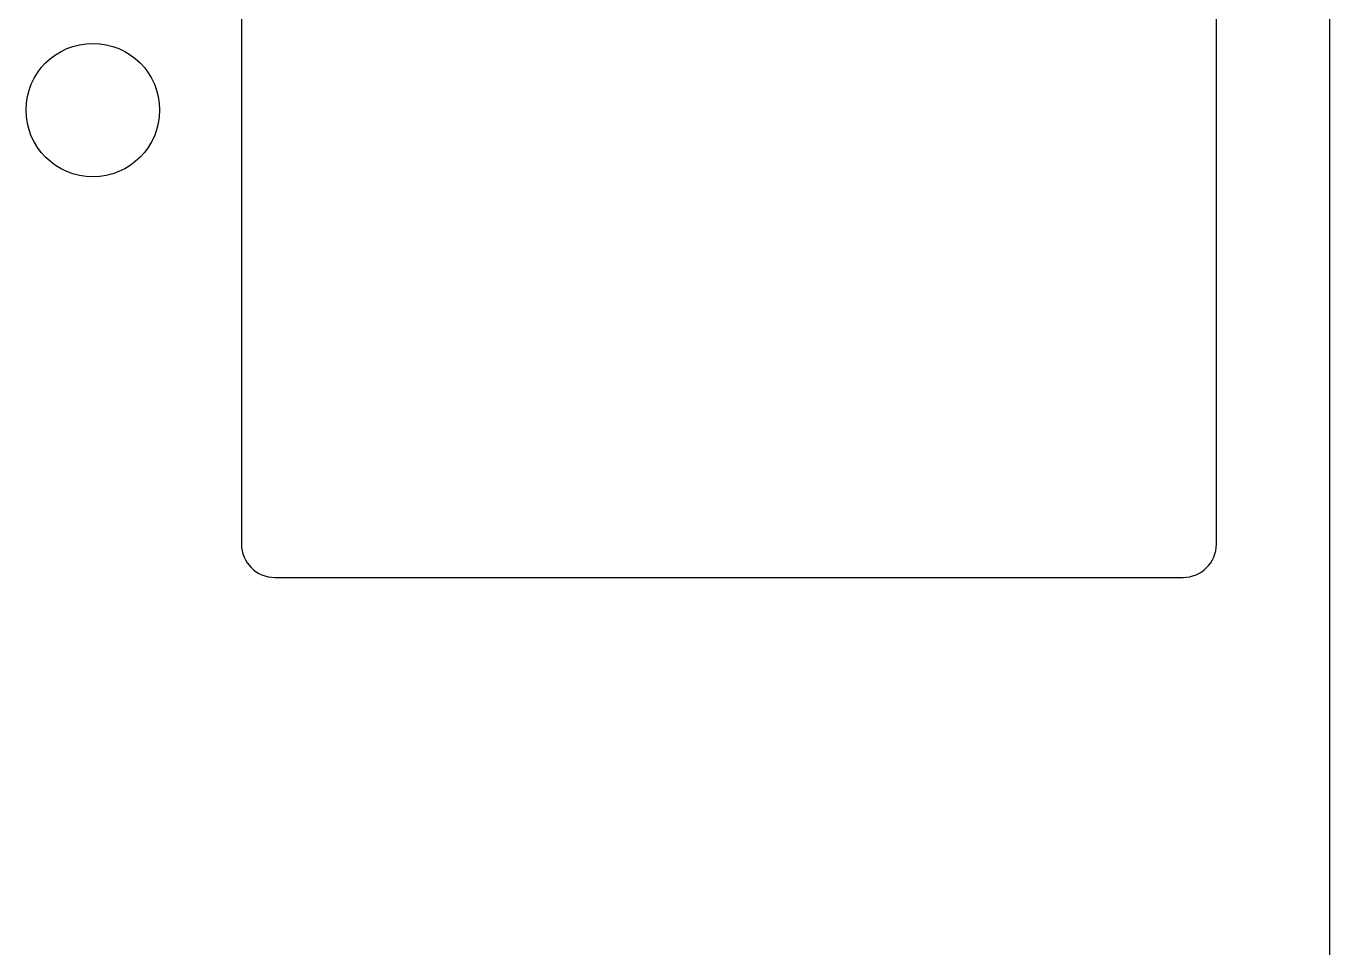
# Model space of a CAD drawing. Header units: millimetres. Extents: x -9 to 276, y -90 to 14.
# Drawn here: x 256.18 to 275.7, y -12.55 to 1.26 of the extents above; entities that cross this region are included whole.
import ezdxf

# ---------------------------------------------------------------- set-up
doc = ezdxf.new("R2010")
doc.units = ezdxf.units.MM
doc.layers.add('BLACK', color=7, linetype='CONTINUOUS')

msp = doc.modelspace()

# ---------------------------------------------------------------- linework, layer by layer
at = {"layer": 'BLACK', "linetype": 'Continuous'}
for p, q in [((259.40145, 6.49795), (259.40145, -6.50205)), ((274.00145, -6.50205), (274.00145, 6.49795)), ((275.701425, 0.808899), (275.701452, 1.515683)), ((275.701443, 0.102113), (275.701425, 0.808899)), ((275.701452, -0.15031), (275.701443, 0.102113)), ((275.70147, -1.453204), (275.701452, -0.15031)), ((275.701459, -2.756096), (275.70147, -1.453204)), ((275.701452, -3.482298), (275.701459, -2.756096)), ((275.70145, -6.179621), (275.701452, -3.482298)), ((275.701452, -6.814286), (275.70145, -6.179621)), ((275.701452, -10.146273), (275.701452, -6.814286)), ((259.90145, -7.00205), (273.50145, -7.00205)), ((275.701452, -16.810248), (275.701452, -10.146273))]:
    msp.add_line(p, q, dxfattribs=at)
at = {"layer": 'BLACK'}
msp.add_circle((257.17645, -0.00205), 1, dxfattribs=at)
for centre, start, end in [((259.90145, -6.50205), 180, 270), ((273.50145, -6.50205), 270, 0)]:
    msp.add_arc(centre, 0.5, start, end, dxfattribs=at)

doc.saveas('drawing.dxf')
